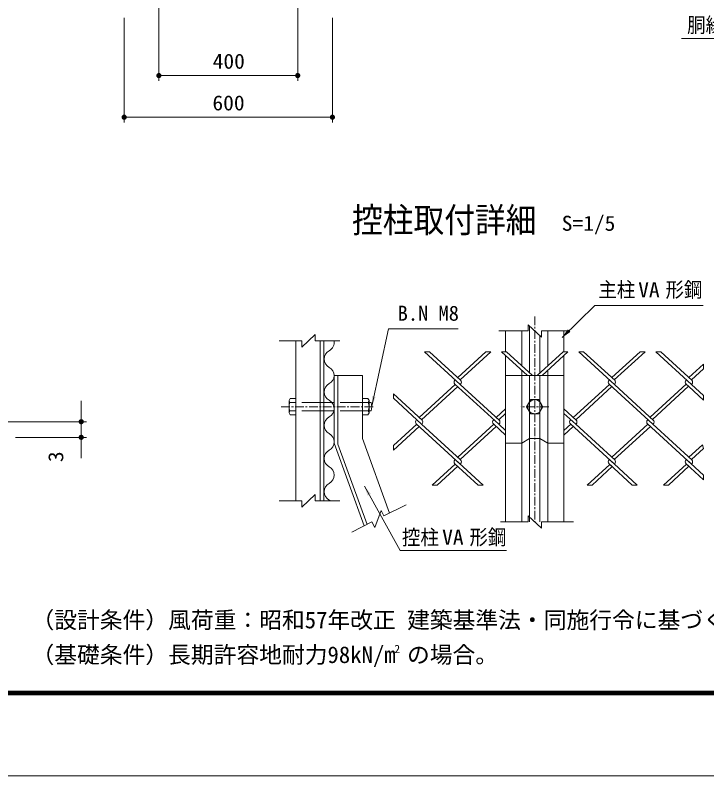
# Model space of a CAD drawing. Units: millimetres, scale not verified, with parts at other scales. Extents: x -4455 to 4455, y -3150 to 3150.
# Drawn here: x -251 to 1741, y -3150 to -959 of the extents above; entities that cross this region are included whole.
import ezdxf
from ezdxf.enums import TextEntityAlignment as Align

# ---------------------------------------------------------------- set-up
doc = ezdxf.new("R2010")
doc.units = ezdxf.units.MM
doc.header["$LTSCALE"] = 20
doc.header["$PDMODE"] = 32
doc.header["$PDSIZE"] = 10
doc.linetypes.add('USER1', pattern=[2, 1.25, -0.25, 0.25, -0.25])
doc.linetypes.add('USER2', pattern=[4.7625, 3.175, -1.5875])
for name, color, linetype, lineweight in [('0-0_6文字', 3, 'Continuous', 18), ('0-3_5寸法', 1, 'Continuous', 18), ('0-4_SUNPOU', 1, 'Continuous', 18), ('0-7_7詳細', 3, 'Continuous', 18), ('0-D_9断面', 1, 'Continuous', 18), ('0-E_D-TTL', 7, 'Continuous', 18)]:
    doc.layers.add(name, color=color, linetype=linetype, lineweight=lineweight)
doc.layers.add('0-5_DEFPOINTS', color=7, linetype='Continuous')
doc.layers.add('0-F_D-TTL-TXT', color=7, linetype='Continuous')
doc.styles.add('ＭＳ ゴシック', font='')
doc.styles.get('ＭＳ ゴシック').set_extended_font_data('MS Gothic')

# ---------------------------------------------------------------- blocks, each defined once
blk = doc.blocks.new('M1')
at = {"layer": '0-4_SUNPOU'}
blk.add_line((-5, 0), (-38.58, 0), dxfattribs=at)
for points in [[(0, 0), (-5, 0), (-4.96, 0.63)], [(0, 0), (-4.96, -0.63), (-5, 0)], [(0, 0), (-4.96, 0.63), (-4.84, 1.24)], [(0, 0), (-4.84, -1.24), (-4.96, -0.63)], [(0, 0), (-4.84, 1.24), (-4.65, 1.84)], [(0, 0), (-4.65, -1.84), (-4.84, -1.24)], [(0, 0), (-4.65, 1.84), (-4.38, 2.41)], [(0, 0), (-4.38, -2.41), (-4.65, -1.84)], [(0, 0), (-4.38, 2.41), (-4.05, 2.94)], [(0, 0), (-4.05, -2.94), (-4.38, -2.41)], [(0, 0), (-4.05, 2.94), (-3.64, 3.42)], [(0, 0), (-3.64, -3.42), (-4.05, -2.94)], [(0, 0), (-3.64, 3.42), (-3.19, 3.85)], [(0, 0), (-3.19, -3.85), (-3.64, -3.42)], [(0, 0), (-3.19, 3.85), (-2.68, 4.22)], [(0, 0), (-2.68, -4.22), (-3.19, -3.85)], [(0, 0), (-2.68, 4.22), (-2.13, 4.52)], [(0, 0), (-2.13, -4.52), (-2.68, -4.22)], [(0, 0), (-2.13, 4.52), (-1.55, 4.76)], [(0, 0), (-1.55, -4.76), (-2.13, -4.52)], [(0, 0), (-1.55, 4.76), (-0.94, 4.91)], [(0, 0), (-0.94, -4.91), (-1.55, -4.76)], [(0, 0), (-0.94, 4.91), (-0.31, 4.99)], [(0, 0), (-0.31, -4.99), (-0.94, -4.91)], [(0, 0), (-0.31, 4.99), (0.31, 4.99)], [(0, 0), (0.31, -4.99), (-0.31, -4.99)], [(0, 0), (0.31, 4.99), (0.94, 4.91)], [(0, 0), (0.94, 4.91), (1.55, 4.76)], [(0, 0), (1.55, 4.76), (2.13, 4.52)], [(0, 0), (2.13, 4.52), (2.68, 4.22)], [(0, 0), (2.68, 4.22), (3.19, 3.85)], [(0, 0), (3.19, 3.85), (3.64, 3.42)], [(0, 0), (3.64, 3.42), (4.05, 2.94)], [(0, 0), (4.05, 2.94), (4.38, 2.41)], [(0, 0), (4.38, 2.41), (4.65, 1.84)], [(0, 0), (4.65, 1.84), (4.84, 1.24)], [(0, 0), (4.84, 1.24), (4.96, 0.63)], [(0, 0), (4.96, 0.63), (5, 0)], [(0, 0), (0.94, -4.91), (0.31, -4.99)], [(0, 0), (1.55, -4.76), (0.94, -4.91)], [(0, 0), (2.13, -4.52), (1.55, -4.76)], [(0, 0), (2.68, -4.22), (2.13, -4.52)], [(0, 0), (3.19, -3.85), (2.68, -4.22)], [(0, 0), (3.64, -3.42), (3.19, -3.85)], [(0, 0), (4.05, -2.94), (3.64, -3.42)], [(0, 0), (4.38, -2.41), (4.05, -2.94)], [(0, 0), (4.65, -1.84), (4.38, -2.41)], [(0, 0), (4.84, -1.24), (4.65, -1.84)], [(0, 0), (4.96, -0.63), (4.84, -1.24)], [(0, 0), (5, 0), (4.96, -0.63)]]:
    blk.add_solid(points, dxfattribs=at)

msp = doc.modelspace()

# ---------------------------------------------------------------- linework, layer by layer
at = {"layer": '0-3_5寸法'}
for p, q in [((562.97, -586.56), (562.97, -1148.07)), ((162.97, -666.56), (162.97, -1148.07)), ((62.97, -966.56), (62.97, -1268.07)), ((662.97, -966.56), (662.97, -1268.07)), ((162.97, -1133.07), (562.97, -1133.07)), ((662.97, -1253.07), (62.97, -1253.07))]:
    msp.add_line(p, q, dxfattribs=at)
at = {"layer": '0-5_DEFPOINTS'}
for p in [(562.97, -1133.07), (62.97, -1253.07), (-60.69, -2130.26)]:
    msp.add_point(p, dxfattribs=at)
at = {"layer": '0-7_7詳細', "color": 1, "linetype": 'USER1'}
for p, q in [((1245.86, -1826.87), (1245.86, -2419.09)), ((515.47, -2086.99), (780.89, -2086.99)), ((1286.16, -2086.99), (1205.51, -2086.99))]:
    msp.add_line(p, q, dxfattribs=at)
at = {"layer": '0-7_7詳細', "color": 4}
for p, q in [((1265.24, -1886.78), (1226.47, -1850.78)), ((1226.47, -1868.78), (1226.47, -1850.78)), ((574.33, -1915.47), (613.1, -1879.47)), ((613.1, -1897.47), (613.1, -1879.47)), ((1226.47, -1868.78), (1142.46, -1868.78)), ((1265.24, -1868.78), (1346.58, -1868.78)), ((1265.24, -1868.78), (1265.24, -1886.78)), ((574.33, -1897.47), (509.06, -1897.47)), ((613.1, -1897.47), (684.67, -1897.47)), ((613.1, -2357.97), (613.1, -2339.97)), ((574.33, -2357.97), (509.06, -2357.97)), ((613.1, -2357.97), (684.67, -2357.97)), ((784.81, -2435.19), (803.4, -2385.65)), ((811.44, -2401.75), (803.4, -2385.65)), ((811.44, -2401.75), (875.46, -2369.76)), ((1226.47, -2419.09), (1226.47, -2401.09)), ((1265.24, -2437.09), (1226.47, -2401.09)), ((776.76, -2419.09), (718.38, -2448.27)), ((776.76, -2419.09), (784.81, -2435.19)), ((1226.47, -2419.09), (1146.87, -2419.09)), ((1265.24, -2419.09), (1357.41, -2419.09)), ((1265.24, -2419.09), (1265.24, -2437.09))]:
    msp.add_line(p, q, dxfattribs=at)
at = {"layer": '0-7_7詳細', "color": 7}
for p, q in [((1230.86, -1854.86), (1230.86, -1989.43)), ((1161.86, -1868.78), (1161.86, -1928.62)), ((1208.36, -1868.78), (1208.36, -1968.82)), ((1260.86, -1882.71), (1260.86, -1989.43)), ((1283.36, -1868.78), (1283.36, -1968.82)), ((1329.86, -1868.78), (1329.86, -1928.62)), ((557.09, -1897.47), (557.09, -2357.97)), ((574.33, -1897.47), (574.33, -1915.47)), ((627.59, -1897.47), (627.59, -2357.97)), ((638.09, -1897.47), (638.09, -2357.97)), ((1161.86, -1939.23), (1161.86, -2419.09)), ((1329.86, -1939.23), (1329.86, -2419.09)), ((1208.36, -1981.84), (1208.36, -2419.09)), ((1283.36, -1981.84), (1283.36, -2419.09)), ((668.09, -1996.99), (749.09, -1996.99)), ((668.09, -1996.99), (668.09, -2191.99)), ((678.59, -1996.99), (678.59, -2194.78)), ((749.09, -1996.99), (749.09, -2178.3)), ((1329.86, -1996.99), (1161.86, -1996.99)), ((1230.86, -1996.99), (1230.86, -2419.09)), ((1260.86, -1996.99), (1260.86, -2419.09)), ((537.89, -2069.23), (541.22, -2063.47)), ((537.89, -2104.75), (537.89, -2069.23)), ((539.95, -2074.99), (557.09, -2074.99)), ((541.22, -2063.47), (557.09, -2063.47)), ((557.09, -2110.51), (557.09, -2063.47)), ((668.09, -2074.99), (638.09, -2074.99)), ((764.96, -2063.47), (749.09, -2063.47)), ((749.09, -2110.51), (749.09, -2063.47)), ((766.23, -2074.99), (749.09, -2074.99)), ((768.29, -2069.23), (764.96, -2063.47)), ((768.29, -2104.75), (768.29, -2069.23)), ((774.06, -2074.99), (768.29, -2074.99)), ((539.95, -2098.99), (557.09, -2098.99)), ((668.09, -2098.99), (638.09, -2098.99)), ((766.23, -2098.99), (749.09, -2098.99)), ((774.06, -2098.99), (768.29, -2098.99)), ((537.89, -2104.75), (541.22, -2110.51)), ((541.22, -2110.51), (557.09, -2110.51)), ((764.96, -2110.51), (749.09, -2110.51)), ((768.29, -2104.75), (764.96, -2110.51)), ((749.09, -2178.3), (827.44, -2393.76)), ((1208.36, -2191.99), (1230.86, -2178.3)), ((1230.86, -2178.3), (1260.86, -2178.3)), ((1260.86, -2178.3), (1283.36, -2191.99)), ((668.09, -2191.99), (754.68, -2430.12)), ((678.59, -2194.78), (762.71, -2426.11)), ((1161.86, -2191.99), (1208.36, -2191.99)), ((1283.36, -2191.99), (1329.86, -2191.99))]:
    msp.add_line(p, q, dxfattribs=at)
at = {"layer": '0-7_7詳細'}
for p, q in [((1030.94, -2022.71), (928.25, -1928.62)), ((942.46, -1928.62), (928.25, -1928.62)), ((1032.01, -2010.67), (942.46, -1928.62)), ((1105.2, -1928.62), (1023.83, -2003.18)), ((1119.41, -1928.62), (1030.94, -2009.69)), ((1119.41, -1928.62), (1105.2, -1928.62)), ((1224.89, -1996.99), (1150.28, -1928.62)), ((1164.49, -1928.62), (1150.28, -1928.62)), ((1239.1, -1996.99), (1164.49, -1928.62)), ((1327.23, -1928.62), (1252.62, -1996.99)), ((1341.44, -1928.62), (1266.83, -1996.99)), ((1341.44, -1928.62), (1327.23, -1928.62)), ((1476.06, -2023.69), (1372.31, -1928.62)), ((1386.52, -1928.62), (1372.31, -1928.62)), ((1477.13, -2011.65), (1386.52, -1928.62)), ((1549.25, -1928.62), (1467.89, -2003.18)), ((1563.46, -1928.62), (1474.99, -2009.69)), ((1563.46, -1928.62), (1549.25, -1928.62)), ((1697.02, -2022.71), (1594.34, -1928.62)), ((1608.55, -1928.62), (1594.34, -1928.62)), ((1699.16, -2011.65), (1608.55, -1928.62)), ((1731.94, -1964.67), (1689.91, -2003.18)), ((1731.94, -1977.69), (1731.94, -1964.67)), ((1731.94, -1977.69), (1697.02, -2009.69)), ((1016.73, -2009.69), (1015.66, -2010.67)), ((1016.73, -2009.69), (1015.66, -2010.67)), ((1016.73, -2009.69), (1015.66, -2010.67)), ((1016.73, -2009.69), (1015.66, -2010.67)), ((1460.78, -2009.69), (1459.71, -2010.67)), ((1460.78, -2009.69), (1459.71, -2010.67)), ((1016.73, -2022.71), (912.82, -2117.92)), ((1023.83, -2029.22), (919.92, -2124.44)), ((1141.95, -2137.46), (1015.65, -2021.73)), ((1032.01, -2021.73), (1030.94, -2022.71)), ((1143.02, -2125.42), (1030.94, -2022.71)), ((1460.78, -2022.71), (1356.87, -2117.92)), ((1467.89, -2029.22), (1363.98, -2124.44)), ((1586.01, -2137.46), (1459.71, -2021.73)), ((1476.06, -2021.73), (1474.99, -2022.71)), ((1588.15, -2126.4), (1476.06, -2023.69)), ((1681.74, -2021.73), (1577.83, -2116.94)), ((1688.84, -2028.24), (1584.93, -2123.45)), ((1689.91, -2029.22), (1681.74, -2021.73)), ((1731.94, -2067.73), (1689.91, -2029.22)), ((1698.46, -2021.39), (1697.02, -2022.71)), ((1698.46, -2021.39), (1697.02, -2022.71)), ((1698.09, -2021.73), (1697.02, -2022.71)), ((1698.09, -2021.73), (1697.02, -2022.71)), ((1731.94, -2054.71), (1697.02, -2022.71)), ((920.99, -2125.42), (838.4, -2049.73)), ((838.4, -2049.73), (838.4, -2062.75)), ((1731.94, -2067.73), (1731.94, -2054.71)), ((919.92, -2137.46), (838.4, -2062.75)), ((1161.86, -2093.17), (1134.84, -2117.92)), ((1365.05, -2125.42), (1329.86, -2093.17)), ((905.71, -2124.44), (904.64, -2125.42)), ((905.71, -2124.44), (904.64, -2125.42)), ((920.99, -2125.42), (912.82, -2117.92)), ((1127.74, -2124.44), (1126.67, -2125.42)), ((1127.74, -2124.44), (1126.67, -2125.42)), ((1143.02, -2125.42), (1134.84, -2117.92)), ((1161.86, -2106.19), (1141.95, -2124.44)), ((1363.98, -2137.46), (1329.86, -2106.19)), ((1349.77, -2124.44), (1348.7, -2125.42)), ((1349.77, -2124.44), (1348.7, -2125.42)), ((1571.8, -2124.44), (1570.73, -2125.42)), ((1571.8, -2124.44), (1570.73, -2125.42)), ((905.71, -2137.46), (838.4, -2199.14)), ((912.82, -2143.97), (838.4, -2212.16)), ((1030.94, -2252.2), (904.64, -2136.47)), ((919.92, -2137.46), (921.36, -2136.14)), ((920.99, -2136.48), (919.92, -2137.46)), ((1032.01, -2240.16), (919.92, -2137.46)), ((1127.74, -2137.46), (1023.83, -2232.67)), ((1134.84, -2143.97), (1030.94, -2239.18)), ((1161.86, -2168.72), (1126.67, -2136.47)), ((1143.02, -2136.48), (1141.95, -2137.46)), ((1161.86, -2155.7), (1141.95, -2137.46)), ((1349.77, -2137.46), (1329.86, -2155.7)), ((1356.87, -2143.97), (1329.86, -2168.72)), ((1476.06, -2253.18), (1348.7, -2136.47)), ((1365.05, -2136.48), (1363.98, -2137.46)), ((1477.13, -2241.14), (1363.98, -2137.46)), ((1571.8, -2137.46), (1467.89, -2232.67)), ((1578.9, -2143.97), (1474.99, -2239.18)), ((1698.09, -2253.18), (1570.72, -2136.47)), ((1578.9, -2143.97), (1570.73, -2136.47)), ((1587.44, -2136.14), (1586.01, -2137.46)), ((1587.08, -2136.48), (1586.01, -2137.46)), ((1587.08, -2136.48), (1586.01, -2137.46)), ((1699.16, -2241.14), (1586.01, -2137.46)), ((838.4, -2199.14), (838.4, -2212.16)), ((1729.2, -2196.67), (1689.91, -2232.67)), ((1731.94, -2207.18), (1697.02, -2239.18)), ((1729.2, -2196.67), (1731.94, -2207.18)), ((1032.01, -2240.16), (1023.83, -2232.67)), ((1016.73, -2252.2), (950.7, -2312.7)), ((1082.75, -2312.7), (1015.65, -2251.22)), ((1016.73, -2239.18), (1015.66, -2240.16)), ((1016.73, -2239.18), (1015.66, -2240.16)), ((1096.96, -2312.7), (1016.73, -2239.18)), ((1032.01, -2251.22), (1030.94, -2252.2)), ((1461.85, -2253.18), (1396.9, -2312.7)), ((1460.78, -2239.18), (1459.71, -2240.16)), ((1460.78, -2239.18), (1459.71, -2240.16)), ((1526.8, -2312.7), (1459.71, -2251.22)), ((1467.89, -2258.71), (1459.71, -2251.22)), ((1541.01, -2312.7), (1460.78, -2239.18)), ((1476.06, -2251.22), (1474.99, -2252.2)), ((1476.06, -2251.22), (1474.99, -2252.2)), ((1682.81, -2252.2), (1616.79, -2312.7)), ((1682.81, -2239.18), (1681.74, -2240.16)), ((1682.81, -2239.18), (1681.74, -2240.16)), ((1689.91, -2258.71), (1681.74, -2251.22)), ((1731.9, -2297.19), (1681.74, -2251.22)), ((1732.12, -2284.37), (1682.81, -2239.18)), ((1698.09, -2251.22), (1697.02, -2252.2)), ((1698.09, -2251.22), (1697.02, -2252.2)), ((1468.96, -2259.69), (1411.11, -2312.7)), ((1689.91, -2258.71), (1631, -2312.7)), ((1732.12, -2284.37), (1731.9, -2297.19)), ((1096.96, -2312.7), (1082.75, -2312.7)), ((1411.11, -2312.7), (1396.9, -2312.7)), ((1541.01, -2312.7), (1526.8, -2312.7)), ((1631, -2312.7), (1616.79, -2312.7))]:
    msp.add_line(p, q, dxfattribs=at)
at = {"layer": '0-7_7詳細', "linetype": 'USER2'}
for p, q in [((638.09, -2074.99), (557.09, -2074.99)), ((749.09, -2074.99), (668.09, -2074.99)), ((638.09, -2098.99), (557.09, -2098.99)), ((749.09, -2098.99), (668.09, -2098.99))]:
    msp.add_line(p, q, dxfattribs=at)
at = {"layer": '0-7_7詳細', "color": 7}
for points in [[(1668.38, -1026.65), (1801.75, -1026.65), (1845.57, -1156.07)], [(1731.09, -1795.78), (1419.24, -1795.78), (1324.64, -1887.51)], [(1024.76, -1862.43), (824.47, -1862.43), (776.54, -2085.03)], [(1164.53, -2501.27), (858.43, -2501.27), (755.34, -2316.22)]]:
    msp.add_lwpolyline(points, dxfattribs=at)
at = {"layer": '0-7_7詳細'}
msp.add_lwpolyline([(1222.34, -2086.99), (1234.1, -2066.62), (1257.62, -2066.62), (1269.38, -2086.99), (1257.62, -2107.36), (1234.1, -2107.36)], close=True, dxfattribs=at)
msp.add_lwpolyline([(1023.83, -2258.71), (964.91, -2312.7), (950.7, -2312.7)], dxfattribs=at)
at = {"layer": '0-7_7詳細', "color": 4}
msp.add_lwpolyline([(574.33, -2357.97), (574.33, -2375.97), (613.1, -2339.97)], dxfattribs=at)
at = {"layer": '0-7_7詳細'}
msp.add_circle((1245.86, -2086.99), 20.4, dxfattribs=at)
for centre, radius, start, end in [((640.86, -1901.92), 27.16, 298.07249, 9.41628), ((666.42, -1949.84), 27.16, 118.07249, 241.92751), ((641.88, -1997.16), 26.15, 296.73658, 63.26342), ((1020.72, -2016.2), 7.5, 132.5, 227.5), ((1026.94, -2016.2), 7.5, 312.5, 47.5), ((1464.78, -2016.2), 7.5, 132.5, 227.5), ((1470.99, -2016.2), 7.5, 312.5, 47.5), ((1686.81, -2016.2), 7.5, 132.5, 227.5), ((1693.02, -2016.2), 7.5, 312.5, 47.5), ((666.42, -2044.47), 27.16, 118.07249, 241.92751), ((640.86, -2092.4), 27.16, 298.07249, 61.92751), ((666.42, -2140.32), 27.16, 118.07249, 241.92751), ((909.71, -2130.95), 7.5, 132.5, 227.5), ((915.92, -2130.95), 7.5, 312.5, 47.5), ((1131.74, -2130.95), 7.5, 132.5, 227.5), ((1137.95, -2130.95), 7.5, 312.5, 47.5), ((1353.76, -2130.95), 7.5, 132.5, 227.5), ((1359.98, -2130.95), 7.5, 312.5, 47.5), ((1575.79, -2130.95), 7.5, 132.5, 227.5), ((1582.01, -2130.95), 7.5, 312.5, 47.5), ((640.86, -2188.25), 27.16, 298.07249, 61.92751), ((666.42, -2236.18), 27.16, 118.07249, 241.92751), ((1020.72, -2245.69), 7.5, 132.5, 227.5), ((1026.94, -2245.69), 7.5, 312.5, 47.5), ((1464.78, -2245.69), 7.5, 132.5, 227.5), ((1470.99, -2245.69), 7.5, 312.5, 47.5), ((1686.81, -2245.69), 7.5, 132.5, 227.5), ((1693.02, -2245.69), 7.5, 312.5, 47.5), ((640.86, -2284.1), 27.16, 298.07249, 61.92751), ((666.42, -2332.03), 27.16, 118.07249, 241.92751)]:
    msp.add_arc(centre, radius, start, end, dxfattribs=at)
at = {"layer": '0-7_7詳細', "color": 7}
for centre, radius, start, end in [((546.98, -2069.23), 9.09, 180, 219.3382), ((573.89, -2086.99), 36, 160.52878, 199.47122), ((759.2, -2069.23), 9.09, 320.6618, 0), ((732.29, -2086.99), 36, 340.52878, 19.47122), ((740.12, -2086.99), 36, 340.52878, 19.47122), ((546.98, -2104.75), 9.09, 140.6618, 180), ((759.2, -2104.75), 9.09, 0, 39.3382), ((640.86, -2379.95), 27.16, 54.0365, 61.92751)]:
    msp.add_arc(centre, radius, start, end, dxfattribs=at)
for points in [[(1323.21, -1888.9), (1341.12, -1864.28), (1348.37, -1871.76)], [(776.12, -2086.99), (777.34, -2056.56), (787.52, -2058.76)], [(754.37, -2314.48), (773.52, -2338.15), (764.42, -2343.22)]]:
    msp.add_solid(points, dxfattribs=at)
at = {"layer": '0-D_9断面'}
for p, q in [((-60.69, -2100.26), (-60.69, -2070.26)), ((-279.82, -2130.26), (-45.69, -2130.26)), ((-60.69, -2175.26), (-60.69, -2130.26)), ((-249.82, -2175.26), (-45.69, -2175.26)), ((-60.69, -2205.26), (-60.69, -2235.26))]:
    msp.add_line(p, q, dxfattribs=at)
at = {"layer": '0-E_D-TTL', "color": 2}
msp.add_lwpolyline([(-4455.04, 3150.21), (4454.66, 3150.21), (4454.66, -3150.21), (-4455.04, -3150.21)], close=True, dxfattribs=at)
at = {"layer": '0-E_D-TTL'}
for points in [[(-4168.65, 2916.86), (4168.28, 2916.86), (4168.28, -2916.87), (-4168.65, -2916.87)], [(-4166, 2914.21), (4165.63, 2914.21), (4165.63, -2914.21), (-4166, -2914.21)], [(-4163.35, 2911.56), (4162.97, 2911.56), (4162.97, -2911.56), (-4163.35, -2911.56)], [(-4160.7, 2908.91), (4160.32, 2908.91), (4160.32, -2908.91), (-4160.7, -2908.91)], [(-4158.05, 2906.26), (4157.67, 2906.26), (4157.67, -2906.26), (-4158.05, -2906.26)]]:
    msp.add_lwpolyline(points, close=True, dxfattribs=at)

# ---------------------------------------------------------------- block references
at = {"layer": '0-3_5寸法', "xscale": 1.5, "yscale": 1.5, "rotation": 180}
for p in [(162.97, -1133.07), (62.97, -1253.07)]:
    msp.add_blockref('M1', p, dxfattribs=at)
at = {"layer": '0-3_5寸法', "xscale": 1.5, "yscale": 1.5}
for p in [(562.97, -1133.07), (662.97, -1253.07)]:
    msp.add_blockref('M1', p, dxfattribs=at)
at = {"layer": '0-D_9断面', "xscale": 1.5, "yscale": 1.5}
for p, rotation in [((-60.69, -2130.26), 270), ((-60.69, -2175.26), 90)]:
    msp.add_blockref('M1', p, dxfattribs=dict(at, rotation=rotation))

# ---------------------------------------------------------------- texts
at = {"layer": '0-0_6文字', "style": 'ＭＳ ゴシック'}
for s, width, p in [('主柱', 0.9, (1429.22, -1784.54)), ('VA', 1.05, (1543.81, -1784.7)), ('形鋼', 0.9, (1622.44, -1784.54)), ('VA', 1.05, (979.01, -2497.61)), ('形鋼', 0.9, (1057.64, -2497.45))]:
    msp.add_text(s, height=43.26, dxfattribs=dict(at, width=width)).set_placement(p, align=Align.BOTTOM_LEFT)
at = {"layer": '0-3_5寸法', "color": 3, "style": 'ＭＳ ゴシック', "width": 1.05}
for s, p in [('400', (317.97, -1126.4)), ('600', (317.22, -1246.4))]:
    msp.add_text(s, height=43.26, dxfattribs=at).set_placement(p, align=Align.BOTTOM_LEFT)
at = {"layer": '0-7_7詳細', "style": 'ＭＳ ゴシック'}
for s, width, p in [('胴縁', 0.9, (1684.88, -1021.96)), ('S=1/5', 1.05, (1323.48, -1593.23)), ('控柱', 0.9, (863.16, -2497.71))]:
    msp.add_text(s, height=43.26, dxfattribs=dict(at, width=width)).set_placement(p, align=Align.BOTTOM_LEFT)
at = {"layer": '0-7_7詳細', "color": 7, "style": 'ＭＳ ゴシック', "width": 0.9}
msp.add_text('控柱取付詳細', height=72.14, dxfattribs=at).set_placement((719.39, -1606.89), align=Align.BOTTOM_LEFT)
at = {"layer": '0-7_7詳細', "style": 'ＭＳ ゴシック'}
msp.add_text('B.N M8', height=43.26, dxfattribs=at).set_placement((850.8, -1852.26), align=Align.BOTTOM_LEFT)
at = {"layer": '0-D_9断面', "color": 3, "style": 'ＭＳ ゴシック', "width": 1.05}
msp.add_text('3', height=43.26, rotation=90, dxfattribs=at).set_placement((-99.48, -2246.67), align=Align.BOTTOM_LEFT)
at = {"layer": '0-F_D-TTL-TXT', "style": 'ＭＳ ゴシック'}
for s, height, p in [('（設計条件）風荷重：昭和57年改正 建築基準法・同施行令に基づく風圧力に準拠。', 48.09, (-204, -2739.86)), ('（基礎条件）長期許容地耐力98kN/m の場合。', 48.09, (-204, -2839.86)), ('2', 24.05, (841.47, -2804.05))]:
    msp.add_text(s, height=height, dxfattribs=at).set_placement(p, align=Align.BOTTOM_LEFT)

doc.saveas('drawing.dxf')
